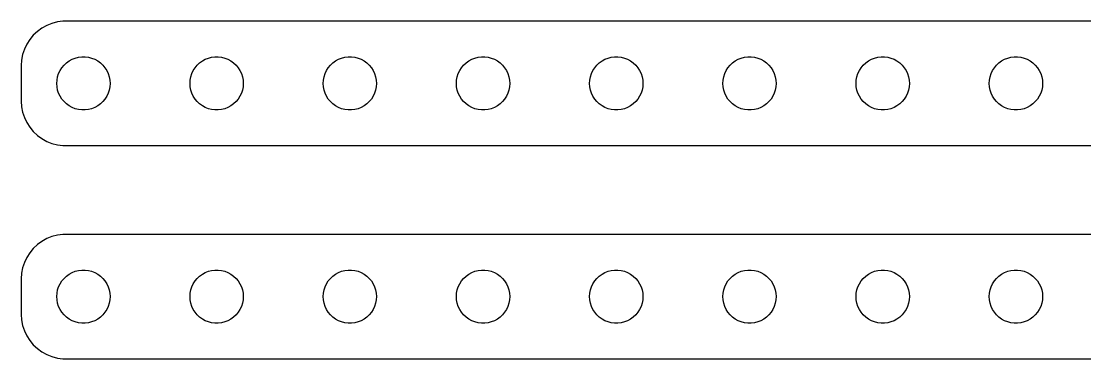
# Model space of a CAD drawing. Header units: metres. Extents: x -247 to 247, y 17 to 55.
# Drawn here: x -247 to -127.2, y 17 to 55 of the extents above; entities that cross this region are included whole.
import ezdxf

# ---------------------------------------------------------------- set-up
doc = ezdxf.new("R2010")
doc.units = ezdxf.units.M

msp = doc.modelspace()

# ---------------------------------------------------------------- linework, layer by layer
for p, q in [((-244.679, 54.2216), (-245.187, 53.8526)), ((-244.129, 54.5241), (-244.679, 54.2216)), ((-243.545, 54.7553), (-244.129, 54.5241)), ((-242.937, 54.9114), (-243.545, 54.7553)), ((-242.314, 54.9901), (-242.937, 54.9114)), ((242.314, 54.9901), (-242.314, 54.9901)), ((-246.045, 52.9389), (-246.382, 52.4088)), ((-245.645, 53.4227), (-246.045, 52.9389)), ((-245.187, 53.8526), (-245.645, 53.4227)), ((-246.649, 51.8406), (-246.843, 51.2434)), ((-246.382, 52.4088), (-246.649, 51.8406)), ((-246.961, 50.6267), (-247, 50)), ((-246.843, 51.2434), (-246.961, 50.6267)), ((-242.187, 50.0536), (-241.912, 50.3115)), ((-241.912, 50.3115), (-241.607, 50.533)), ((-241.607, 50.533), (-241.277, 50.7145)), ((-241.277, 50.7145), (-240.927, 50.8532)), ((-240.927, 50.8532), (-240.562, 50.9469)), ((-240.562, 50.9469), (-240.188, 50.9941)), ((-240.188, 50.9941), (-239.812, 50.9941)), ((-239.812, 50.9941), (-239.438, 50.9469)), ((-239.438, 50.9469), (-239.073, 50.8532)), ((-239.073, 50.8532), (-238.723, 50.7145)), ((-238.723, 50.7145), (-238.393, 50.533)), ((-238.393, 50.533), (-238.088, 50.3115)), ((-238.088, 50.3115), (-237.813, 50.0536)), ((-227.187, 50.0536), (-226.912, 50.3115)), ((-226.912, 50.3115), (-226.607, 50.533)), ((-226.607, 50.533), (-226.277, 50.7145)), ((-226.277, 50.7145), (-225.927, 50.8532)), ((-225.927, 50.8532), (-225.562, 50.9469)), ((-225.562, 50.9469), (-225.188, 50.9941)), ((-225.188, 50.9941), (-224.812, 50.9941)), ((-224.812, 50.9941), (-224.438, 50.9469)), ((-224.438, 50.9469), (-224.073, 50.8532)), ((-224.073, 50.8532), (-223.723, 50.7145)), ((-223.723, 50.7145), (-223.393, 50.533)), ((-223.393, 50.533), (-223.088, 50.3115)), ((-223.088, 50.3115), (-222.813, 50.0536)), ((-212.187, 50.0536), (-211.912, 50.3115)), ((-211.912, 50.3115), (-211.607, 50.533)), ((-211.607, 50.533), (-211.277, 50.7145)), ((-211.277, 50.7145), (-210.927, 50.8532)), ((-210.927, 50.8532), (-210.562, 50.9469)), ((-210.562, 50.9469), (-210.188, 50.9941)), ((-210.188, 50.9941), (-209.812, 50.9941)), ((-209.812, 50.9941), (-209.438, 50.9469)), ((-209.438, 50.9469), (-209.073, 50.8532)), ((-209.073, 50.8532), (-208.723, 50.7145)), ((-208.723, 50.7145), (-208.393, 50.533)), ((-208.393, 50.533), (-208.088, 50.3115)), ((-208.088, 50.3115), (-207.813, 50.0536)), ((-197.187, 50.0536), (-196.912, 50.3115)), ((-196.912, 50.3115), (-196.607, 50.533)), ((-196.607, 50.533), (-196.277, 50.7145)), ((-196.277, 50.7145), (-195.927, 50.8532)), ((-195.927, 50.8532), (-195.562, 50.9469)), ((-195.562, 50.9469), (-195.188, 50.9941)), ((-195.188, 50.9941), (-194.812, 50.9941)), ((-194.812, 50.9941), (-194.438, 50.9469)), ((-194.438, 50.9469), (-194.073, 50.8532)), ((-194.073, 50.8532), (-193.723, 50.7145)), ((-193.723, 50.7145), (-193.393, 50.533)), ((-193.393, 50.533), (-193.088, 50.3115)), ((-193.088, 50.3115), (-192.813, 50.0536)), ((-182.187, 50.0536), (-181.912, 50.3115)), ((-181.912, 50.3115), (-181.607, 50.533)), ((-181.607, 50.533), (-181.277, 50.7145)), ((-181.277, 50.7145), (-180.927, 50.8532)), ((-180.927, 50.8532), (-180.562, 50.9469)), ((-180.562, 50.9469), (-180.188, 50.9941)), ((-180.188, 50.9941), (-179.812, 50.9941)), ((-179.812, 50.9941), (-179.438, 50.9469)), ((-179.438, 50.9469), (-179.073, 50.8532)), ((-179.073, 50.8532), (-178.723, 50.7145)), ((-178.723, 50.7145), (-178.393, 50.533)), ((-178.393, 50.533), (-178.088, 50.3115)), ((-178.088, 50.3115), (-177.813, 50.0536)), ((-167.187, 50.0536), (-166.912, 50.3115)), ((-166.912, 50.3115), (-166.607, 50.533)), ((-166.607, 50.533), (-166.277, 50.7145)), ((-166.277, 50.7145), (-165.927, 50.8532)), ((-165.927, 50.8532), (-165.562, 50.9469)), ((-165.562, 50.9469), (-165.188, 50.9941)), ((-165.188, 50.9941), (-164.812, 50.9941)), ((-164.812, 50.9941), (-164.438, 50.9469)), ((-164.438, 50.9469), (-164.073, 50.8532)), ((-164.073, 50.8532), (-163.723, 50.7145)), ((-163.723, 50.7145), (-163.393, 50.533)), ((-163.393, 50.533), (-163.088, 50.3115)), ((-163.088, 50.3115), (-162.813, 50.0536)), ((-152.187, 50.0536), (-151.912, 50.3115)), ((-151.912, 50.3115), (-151.607, 50.533)), ((-151.607, 50.533), (-151.277, 50.7145)), ((-151.277, 50.7145), (-150.927, 50.8532)), ((-150.927, 50.8532), (-150.562, 50.9469)), ((-150.562, 50.9469), (-150.188, 50.9941)), ((-150.188, 50.9941), (-149.812, 50.9941)), ((-149.812, 50.9941), (-149.438, 50.9469)), ((-149.438, 50.9469), (-149.073, 50.8532)), ((-149.073, 50.8532), (-148.723, 50.7145)), ((-148.723, 50.7145), (-148.393, 50.533)), ((-148.393, 50.533), (-148.088, 50.3115)), ((-148.088, 50.3115), (-147.813, 50.0536)), ((-137.187, 50.0536), (-136.912, 50.3115)), ((-136.912, 50.3115), (-136.607, 50.533)), ((-136.607, 50.533), (-136.277, 50.7145)), ((-136.277, 50.7145), (-135.927, 50.8532)), ((-135.927, 50.8532), (-135.562, 50.9469)), ((-135.562, 50.9469), (-135.188, 50.9941)), ((-135.188, 50.9941), (-134.812, 50.9941)), ((-134.812, 50.9941), (-134.438, 50.9469)), ((-134.438, 50.9469), (-134.073, 50.8532)), ((-134.073, 50.8532), (-133.723, 50.7145)), ((-133.723, 50.7145), (-133.393, 50.533)), ((-133.393, 50.533), (-133.088, 50.3115)), ((-133.088, 50.3115), (-132.813, 50.0536)), ((-247, 50), (-247, 46)), ((-242.906, 48.7461), (-242.789, 49.1044)), ((-242.789, 49.1044), (-242.629, 49.4453)), ((-242.629, 49.4453), (-242.427, 49.7634)), ((-242.427, 49.7634), (-242.187, 50.0536)), ((-237.813, 50.0536), (-237.573, 49.7634)), ((-237.573, 49.7634), (-237.371, 49.4453)), ((-237.371, 49.4453), (-237.211, 49.1044)), ((-237.211, 49.1044), (-237.094, 48.7461)), ((-227.906, 48.7461), (-227.789, 49.1044)), ((-227.789, 49.1044), (-227.629, 49.4453)), ((-227.629, 49.4453), (-227.427, 49.7634)), ((-227.427, 49.7634), (-227.187, 50.0536)), ((-222.813, 50.0536), (-222.573, 49.7634)), ((-222.573, 49.7634), (-222.371, 49.4453)), ((-222.371, 49.4453), (-222.211, 49.1044)), ((-222.211, 49.1044), (-222.094, 48.7461)), ((-212.906, 48.7461), (-212.789, 49.1044)), ((-212.789, 49.1044), (-212.629, 49.4453)), ((-212.629, 49.4453), (-212.427, 49.7634)), ((-212.427, 49.7634), (-212.187, 50.0536)), ((-207.813, 50.0536), (-207.573, 49.7634)), ((-207.573, 49.7634), (-207.371, 49.4453)), ((-207.371, 49.4453), (-207.211, 49.1044)), ((-207.211, 49.1044), (-207.094, 48.7461)), ((-197.906, 48.7461), (-197.789, 49.1044)), ((-197.789, 49.1044), (-197.629, 49.4453)), ((-197.629, 49.4453), (-197.427, 49.7634)), ((-197.427, 49.7634), (-197.187, 50.0536)), ((-192.813, 50.0536), (-192.573, 49.7634)), ((-192.573, 49.7634), (-192.371, 49.4453)), ((-192.371, 49.4453), (-192.211, 49.1044)), ((-192.211, 49.1044), (-192.094, 48.7461)), ((-182.906, 48.7461), (-182.789, 49.1044)), ((-182.789, 49.1044), (-182.629, 49.4453)), ((-182.629, 49.4453), (-182.427, 49.7634)), ((-182.427, 49.7634), (-182.187, 50.0536)), ((-177.813, 50.0536), (-177.573, 49.7634)), ((-177.573, 49.7634), (-177.371, 49.4453)), ((-177.371, 49.4453), (-177.211, 49.1044)), ((-177.211, 49.1044), (-177.094, 48.7461)), ((-167.906, 48.7461), (-167.789, 49.1044)), ((-167.789, 49.1044), (-167.629, 49.4453)), ((-167.629, 49.4453), (-167.427, 49.7634)), ((-167.427, 49.7634), (-167.187, 50.0536)), ((-162.813, 50.0536), (-162.573, 49.7634)), ((-162.573, 49.7634), (-162.371, 49.4453)), ((-162.371, 49.4453), (-162.211, 49.1044)), ((-162.211, 49.1044), (-162.094, 48.7461)), ((-152.906, 48.7461), (-152.789, 49.1044)), ((-152.789, 49.1044), (-152.629, 49.4453)), ((-152.629, 49.4453), (-152.427, 49.7634)), ((-152.427, 49.7634), (-152.187, 50.0536)), ((-147.813, 50.0536), (-147.573, 49.7634)), ((-147.573, 49.7634), (-147.371, 49.4453)), ((-147.371, 49.4453), (-147.211, 49.1044)), ((-147.211, 49.1044), (-147.094, 48.7461)), ((-137.906, 48.7461), (-137.789, 49.1044)), ((-137.789, 49.1044), (-137.629, 49.4453)), ((-137.629, 49.4453), (-137.427, 49.7634)), ((-137.427, 49.7634), (-137.187, 50.0536)), ((-132.813, 50.0536), (-132.573, 49.7634)), ((-132.573, 49.7634), (-132.371, 49.4453)), ((-132.371, 49.4453), (-132.211, 49.1044)), ((-132.211, 49.1044), (-132.094, 48.7461)), ((-243, 48), (-242.976, 48.376)), ((-242.976, 47.624), (-243, 48)), ((-242.976, 48.376), (-242.906, 48.7461)), ((-237.094, 48.7461), (-237.024, 48.376)), ((-237.024, 48.376), (-237, 48)), ((-237, 48), (-237.024, 47.624)), ((-228, 48), (-227.976, 48.376)), ((-227.976, 47.624), (-228, 48)), ((-227.976, 48.376), (-227.906, 48.7461)), ((-222.094, 48.7461), (-222.024, 48.376)), ((-222.024, 48.376), (-222, 48)), ((-222, 48), (-222.024, 47.624)), ((-213, 48), (-212.976, 48.376)), ((-212.976, 47.624), (-213, 48)), ((-212.976, 48.376), (-212.906, 48.7461)), ((-207.094, 48.7461), (-207.024, 48.376)), ((-207.024, 48.376), (-207, 48)), ((-207, 48), (-207.024, 47.624)), ((-198, 48), (-197.976, 48.376)), ((-197.976, 47.624), (-198, 48)), ((-197.976, 48.376), (-197.906, 48.7461)), ((-192.094, 48.7461), (-192.024, 48.376)), ((-192.024, 48.376), (-192, 48)), ((-192, 48), (-192.024, 47.624)), ((-183, 48), (-182.976, 48.376)), ((-182.976, 47.624), (-183, 48)), ((-182.976, 48.376), (-182.906, 48.7461)), ((-177.094, 48.7461), (-177.024, 48.376)), ((-177.024, 48.376), (-177, 48)), ((-177, 48), (-177.024, 47.624)), ((-168, 48), (-167.976, 48.376)), ((-167.976, 47.624), (-168, 48)), ((-167.976, 48.376), (-167.906, 48.7461)), ((-162.094, 48.7461), (-162.024, 48.376)), ((-162.024, 48.376), (-162, 48)), ((-162, 48), (-162.024, 47.624)), ((-153, 48), (-152.976, 48.376)), ((-152.976, 47.624), (-153, 48)), ((-152.976, 48.376), (-152.906, 48.7461)), ((-147.094, 48.7461), (-147.024, 48.376)), ((-147.024, 48.376), (-147, 48)), ((-147, 48), (-147.024, 47.624)), ((-138, 48), (-137.976, 48.376)), ((-137.976, 47.624), (-138, 48)), ((-137.976, 48.376), (-137.906, 48.7461)), ((-132.094, 48.7461), (-132.024, 48.376)), ((-132.024, 48.376), (-132, 48)), ((-132, 48), (-132.024, 47.624)), ((-242.906, 47.2539), (-242.976, 47.624)), ((-242.789, 46.8956), (-242.906, 47.2539)), ((-242.629, 46.5547), (-242.789, 46.8956)), ((-237.211, 46.8956), (-237.371, 46.5547)), ((-237.094, 47.2539), (-237.211, 46.8956)), ((-237.024, 47.624), (-237.094, 47.2539)), ((-227.906, 47.2539), (-227.976, 47.624)), ((-227.789, 46.8956), (-227.906, 47.2539)), ((-227.629, 46.5547), (-227.789, 46.8956)), ((-222.211, 46.8956), (-222.371, 46.5547)), ((-222.094, 47.2539), (-222.211, 46.8956)), ((-222.024, 47.624), (-222.094, 47.2539)), ((-212.906, 47.2539), (-212.976, 47.624)), ((-212.789, 46.8956), (-212.906, 47.2539)), ((-212.629, 46.5547), (-212.789, 46.8956)), ((-207.211, 46.8956), (-207.371, 46.5547)), ((-207.094, 47.2539), (-207.211, 46.8956)), ((-207.024, 47.624), (-207.094, 47.2539)), ((-197.906, 47.2539), (-197.976, 47.624)), ((-197.789, 46.8956), (-197.906, 47.2539)), ((-197.629, 46.5547), (-197.789, 46.8956)), ((-192.211, 46.8956), (-192.371, 46.5547)), ((-192.094, 47.2539), (-192.211, 46.8956)), ((-192.024, 47.624), (-192.094, 47.2539)), ((-182.906, 47.2539), (-182.976, 47.624)), ((-182.789, 46.8956), (-182.906, 47.2539)), ((-182.629, 46.5547), (-182.789, 46.8956)), ((-177.211, 46.8956), (-177.371, 46.5547)), ((-177.094, 47.2539), (-177.211, 46.8956)), ((-177.024, 47.624), (-177.094, 47.2539)), ((-167.906, 47.2539), (-167.976, 47.624)), ((-167.789, 46.8956), (-167.906, 47.2539)), ((-167.629, 46.5547), (-167.789, 46.8956)), ((-162.211, 46.8956), (-162.371, 46.5547)), ((-162.094, 47.2539), (-162.211, 46.8956)), ((-162.024, 47.624), (-162.094, 47.2539)), ((-152.906, 47.2539), (-152.976, 47.624)), ((-152.789, 46.8956), (-152.906, 47.2539)), ((-152.629, 46.5547), (-152.789, 46.8956)), ((-147.211, 46.8956), (-147.371, 46.5547)), ((-147.094, 47.2539), (-147.211, 46.8956)), ((-147.024, 47.624), (-147.094, 47.2539)), ((-137.906, 47.2539), (-137.976, 47.624)), ((-137.789, 46.8956), (-137.906, 47.2539)), ((-137.629, 46.5547), (-137.789, 46.8956)), ((-132.211, 46.8956), (-132.371, 46.5547)), ((-132.094, 47.2539), (-132.211, 46.8956)), ((-132.024, 47.624), (-132.094, 47.2539)), ((-247, 46), (-246.961, 45.3733)), ((-242.427, 46.2366), (-242.629, 46.5547)), ((-242.187, 45.9464), (-242.427, 46.2366)), ((-241.912, 45.6885), (-242.187, 45.9464)), ((-241.607, 45.467), (-241.912, 45.6885)), ((-238.088, 45.6885), (-238.393, 45.467)), ((-237.813, 45.9464), (-238.088, 45.6885)), ((-237.573, 46.2366), (-237.813, 45.9464)), ((-237.371, 46.5547), (-237.573, 46.2366)), ((-227.427, 46.2366), (-227.629, 46.5547)), ((-227.187, 45.9464), (-227.427, 46.2366)), ((-226.912, 45.6885), (-227.187, 45.9464)), ((-226.607, 45.467), (-226.912, 45.6885)), ((-223.088, 45.6885), (-223.393, 45.467)), ((-222.813, 45.9464), (-223.088, 45.6885)), ((-222.573, 46.2366), (-222.813, 45.9464)), ((-222.371, 46.5547), (-222.573, 46.2366)), ((-212.427, 46.2366), (-212.629, 46.5547)), ((-212.187, 45.9464), (-212.427, 46.2366)), ((-211.912, 45.6885), (-212.187, 45.9464)), ((-211.607, 45.467), (-211.912, 45.6885)), ((-208.088, 45.6885), (-208.393, 45.467)), ((-207.813, 45.9464), (-208.088, 45.6885)), ((-207.573, 46.2366), (-207.813, 45.9464)), ((-207.371, 46.5547), (-207.573, 46.2366)), ((-197.427, 46.2366), (-197.629, 46.5547)), ((-197.187, 45.9464), (-197.427, 46.2366)), ((-196.912, 45.6885), (-197.187, 45.9464)), ((-196.607, 45.467), (-196.912, 45.6885)), ((-193.088, 45.6885), (-193.393, 45.467)), ((-192.813, 45.9464), (-193.088, 45.6885)), ((-192.573, 46.2366), (-192.813, 45.9464)), ((-192.371, 46.5547), (-192.573, 46.2366)), ((-182.427, 46.2366), (-182.629, 46.5547)), ((-182.187, 45.9464), (-182.427, 46.2366)), ((-181.912, 45.6885), (-182.187, 45.9464)), ((-181.607, 45.467), (-181.912, 45.6885)), ((-178.088, 45.6885), (-178.393, 45.467)), ((-177.813, 45.9464), (-178.088, 45.6885)), ((-177.573, 46.2366), (-177.813, 45.9464)), ((-177.371, 46.5547), (-177.573, 46.2366)), ((-167.427, 46.2366), (-167.629, 46.5547)), ((-167.187, 45.9464), (-167.427, 46.2366)), ((-166.912, 45.6885), (-167.187, 45.9464)), ((-166.607, 45.467), (-166.912, 45.6885)), ((-163.088, 45.6885), (-163.393, 45.467)), ((-162.813, 45.9464), (-163.088, 45.6885)), ((-162.573, 46.2366), (-162.813, 45.9464)), ((-162.371, 46.5547), (-162.573, 46.2366)), ((-152.427, 46.2366), (-152.629, 46.5547)), ((-152.187, 45.9464), (-152.427, 46.2366)), ((-151.912, 45.6885), (-152.187, 45.9464)), ((-151.607, 45.467), (-151.912, 45.6885)), ((-148.088, 45.6885), (-148.393, 45.467)), ((-147.813, 45.9464), (-148.088, 45.6885)), ((-147.573, 46.2366), (-147.813, 45.9464)), ((-147.371, 46.5547), (-147.573, 46.2366)), ((-137.427, 46.2366), (-137.629, 46.5547)), ((-137.187, 45.9464), (-137.427, 46.2366)), ((-136.912, 45.6885), (-137.187, 45.9464)), ((-136.607, 45.467), (-136.912, 45.6885)), ((-133.088, 45.6885), (-133.393, 45.467)), ((-132.813, 45.9464), (-133.088, 45.6885)), ((-132.573, 46.2366), (-132.813, 45.9464)), ((-132.371, 46.5547), (-132.573, 46.2366)), ((-246.961, 45.3733), (-246.843, 44.7566)), ((-246.843, 44.7566), (-246.649, 44.1594)), ((-241.277, 45.2855), (-241.607, 45.467)), ((-240.927, 45.1468), (-241.277, 45.2855)), ((-240.562, 45.0531), (-240.927, 45.1468)), ((-240.188, 45.0059), (-240.562, 45.0531)), ((-239.812, 45.0059), (-240.188, 45.0059)), ((-239.438, 45.0531), (-239.812, 45.0059)), ((-239.073, 45.1468), (-239.438, 45.0531)), ((-238.723, 45.2855), (-239.073, 45.1468)), ((-238.393, 45.467), (-238.723, 45.2855)), ((-226.277, 45.2855), (-226.607, 45.467)), ((-225.927, 45.1468), (-226.277, 45.2855)), ((-225.562, 45.0531), (-225.927, 45.1468)), ((-225.188, 45.0059), (-225.562, 45.0531)), ((-224.812, 45.0059), (-225.188, 45.0059)), ((-224.438, 45.0531), (-224.812, 45.0059)), ((-224.073, 45.1468), (-224.438, 45.0531)), ((-223.723, 45.2855), (-224.073, 45.1468)), ((-223.393, 45.467), (-223.723, 45.2855)), ((-211.277, 45.2855), (-211.607, 45.467)), ((-210.927, 45.1468), (-211.277, 45.2855)), ((-210.562, 45.0531), (-210.927, 45.1468)), ((-210.188, 45.0059), (-210.562, 45.0531)), ((-209.812, 45.0059), (-210.188, 45.0059)), ((-209.438, 45.0531), (-209.812, 45.0059)), ((-209.073, 45.1468), (-209.438, 45.0531)), ((-208.723, 45.2855), (-209.073, 45.1468)), ((-208.393, 45.467), (-208.723, 45.2855)), ((-196.277, 45.2855), (-196.607, 45.467)), ((-195.927, 45.1468), (-196.277, 45.2855)), ((-195.562, 45.0531), (-195.927, 45.1468)), ((-195.188, 45.0059), (-195.562, 45.0531)), ((-194.812, 45.0059), (-195.188, 45.0059)), ((-194.438, 45.0531), (-194.812, 45.0059)), ((-194.073, 45.1468), (-194.438, 45.0531)), ((-193.723, 45.2855), (-194.073, 45.1468)), ((-193.393, 45.467), (-193.723, 45.2855)), ((-181.277, 45.2855), (-181.607, 45.467)), ((-180.927, 45.1468), (-181.277, 45.2855)), ((-180.562, 45.0531), (-180.927, 45.1468)), ((-180.188, 45.0059), (-180.562, 45.0531)), ((-179.812, 45.0059), (-180.188, 45.0059)), ((-179.438, 45.0531), (-179.812, 45.0059)), ((-179.073, 45.1468), (-179.438, 45.0531)), ((-178.723, 45.2855), (-179.073, 45.1468)), ((-178.393, 45.467), (-178.723, 45.2855)), ((-166.277, 45.2855), (-166.607, 45.467)), ((-165.927, 45.1468), (-166.277, 45.2855)), ((-165.562, 45.0531), (-165.927, 45.1468)), ((-165.188, 45.0059), (-165.562, 45.0531)), ((-164.812, 45.0059), (-165.188, 45.0059)), ((-164.438, 45.0531), (-164.812, 45.0059)), ((-164.073, 45.1468), (-164.438, 45.0531)), ((-163.723, 45.2855), (-164.073, 45.1468)), ((-163.393, 45.467), (-163.723, 45.2855)), ((-151.277, 45.2855), (-151.607, 45.467)), ((-150.927, 45.1468), (-151.277, 45.2855)), ((-150.562, 45.0531), (-150.927, 45.1468)), ((-150.188, 45.0059), (-150.562, 45.0531)), ((-149.812, 45.0059), (-150.188, 45.0059)), ((-149.438, 45.0531), (-149.812, 45.0059)), ((-149.073, 45.1468), (-149.438, 45.0531)), ((-148.723, 45.2855), (-149.073, 45.1468)), ((-148.393, 45.467), (-148.723, 45.2855)), ((-136.277, 45.2855), (-136.607, 45.467)), ((-135.927, 45.1468), (-136.277, 45.2855)), ((-135.562, 45.0531), (-135.927, 45.1468)), ((-135.188, 45.0059), (-135.562, 45.0531)), ((-134.812, 45.0059), (-135.188, 45.0059)), ((-134.438, 45.0531), (-134.812, 45.0059)), ((-134.073, 45.1468), (-134.438, 45.0531)), ((-133.723, 45.2855), (-134.073, 45.1468)), ((-133.393, 45.467), (-133.723, 45.2855)), ((-246.649, 44.1594), (-246.382, 43.5912)), ((-246.382, 43.5912), (-246.045, 43.0611)), ((-246.045, 43.0611), (-245.645, 42.5773)), ((-245.645, 42.5773), (-245.187, 42.1474)), ((-245.187, 42.1474), (-244.679, 41.7784)), ((-244.679, 41.7784), (-244.129, 41.4759)), ((-244.129, 41.4759), (-243.545, 41.2447)), ((-243.545, 41.2447), (-242.937, 41.0886)), ((-242.937, 41.0886), (-242.314, 41.0099)), ((-242.314, 41.0099), (242.314, 41.0099)), ((-244.679, 30.2216), (-245.187, 29.8526)), ((-244.129, 30.5241), (-244.679, 30.2216)), ((-243.545, 30.7553), (-244.129, 30.5241)), ((-242.937, 30.9114), (-243.545, 30.7553)), ((-242.314, 30.9901), (-242.937, 30.9114)), ((242.314, 30.9901), (-242.314, 30.9901)), ((-246.045, 28.9389), (-246.382, 28.4088)), ((-245.645, 29.4227), (-246.045, 28.9389)), ((-245.187, 29.8526), (-245.645, 29.4227)), ((-246.649, 27.8406), (-246.843, 27.2434)), ((-246.382, 28.4088), (-246.649, 27.8406)), ((-246.961, 26.6267), (-247, 26)), ((-246.843, 27.2434), (-246.961, 26.6267)), ((-241.912, 26.3115), (-241.607, 26.533)), ((-241.607, 26.533), (-241.277, 26.7145)), ((-241.277, 26.7145), (-240.927, 26.8532)), ((-240.927, 26.8532), (-240.562, 26.9469)), ((-240.562, 26.9469), (-240.188, 26.9941)), ((-240.188, 26.9941), (-239.812, 26.9941)), ((-239.812, 26.9941), (-239.438, 26.9469)), ((-239.438, 26.9469), (-239.073, 26.8532)), ((-239.073, 26.8532), (-238.723, 26.7145)), ((-238.723, 26.7145), (-238.393, 26.533)), ((-238.393, 26.533), (-238.088, 26.3115)), ((-226.912, 26.3115), (-226.607, 26.533)), ((-226.607, 26.533), (-226.277, 26.7145)), ((-226.277, 26.7145), (-225.927, 26.8532)), ((-225.927, 26.8532), (-225.562, 26.9469)), ((-225.562, 26.9469), (-225.188, 26.9941)), ((-225.188, 26.9941), (-224.812, 26.9941)), ((-224.812, 26.9941), (-224.438, 26.9469)), ((-224.438, 26.9469), (-224.073, 26.8532)), ((-224.073, 26.8532), (-223.723, 26.7145)), ((-223.723, 26.7145), (-223.393, 26.533)), ((-223.393, 26.533), (-223.088, 26.3115)), ((-211.912, 26.3115), (-211.607, 26.533)), ((-211.607, 26.533), (-211.277, 26.7145)), ((-211.277, 26.7145), (-210.927, 26.8532)), ((-210.927, 26.8532), (-210.562, 26.9469)), ((-210.562, 26.9469), (-210.188, 26.9941)), ((-210.188, 26.9941), (-209.812, 26.9941)), ((-209.812, 26.9941), (-209.438, 26.9469)), ((-209.438, 26.9469), (-209.073, 26.8532)), ((-209.073, 26.8532), (-208.723, 26.7145)), ((-208.723, 26.7145), (-208.393, 26.533)), ((-208.393, 26.533), (-208.088, 26.3115)), ((-196.912, 26.3115), (-196.607, 26.533)), ((-196.607, 26.533), (-196.277, 26.7145)), ((-196.277, 26.7145), (-195.927, 26.8532)), ((-195.927, 26.8532), (-195.562, 26.9469)), ((-195.562, 26.9469), (-195.188, 26.9941)), ((-195.188, 26.9941), (-194.812, 26.9941)), ((-194.812, 26.9941), (-194.438, 26.9469)), ((-194.438, 26.9469), (-194.073, 26.8532)), ((-194.073, 26.8532), (-193.723, 26.7145)), ((-193.723, 26.7145), (-193.393, 26.533)), ((-193.393, 26.533), (-193.088, 26.3115)), ((-181.912, 26.3115), (-181.607, 26.533)), ((-181.607, 26.533), (-181.277, 26.7145)), ((-181.277, 26.7145), (-180.927, 26.8532)), ((-180.927, 26.8532), (-180.562, 26.9469)), ((-180.562, 26.9469), (-180.188, 26.9941)), ((-180.188, 26.9941), (-179.812, 26.9941)), ((-179.812, 26.9941), (-179.438, 26.9469)), ((-179.438, 26.9469), (-179.073, 26.8532)), ((-179.073, 26.8532), (-178.723, 26.7145)), ((-178.723, 26.7145), (-178.393, 26.533)), ((-178.393, 26.533), (-178.088, 26.3115)), ((-166.912, 26.3115), (-166.607, 26.533)), ((-166.607, 26.533), (-166.277, 26.7145)), ((-166.277, 26.7145), (-165.927, 26.8532)), ((-165.927, 26.8532), (-165.562, 26.9469)), ((-165.562, 26.9469), (-165.188, 26.9941)), ((-165.188, 26.9941), (-164.812, 26.9941)), ((-164.812, 26.9941), (-164.438, 26.9469)), ((-164.438, 26.9469), (-164.073, 26.8532)), ((-164.073, 26.8532), (-163.723, 26.7145)), ((-163.723, 26.7145), (-163.393, 26.533)), ((-163.393, 26.533), (-163.088, 26.3115)), ((-151.912, 26.3115), (-151.607, 26.533)), ((-151.607, 26.533), (-151.277, 26.7145)), ((-151.277, 26.7145), (-150.927, 26.8532)), ((-150.927, 26.8532), (-150.562, 26.9469)), ((-150.562, 26.9469), (-150.188, 26.9941)), ((-150.188, 26.9941), (-149.812, 26.9941)), ((-149.812, 26.9941), (-149.438, 26.9469)), ((-149.438, 26.9469), (-149.073, 26.8532)), ((-149.073, 26.8532), (-148.723, 26.7145)), ((-148.723, 26.7145), (-148.393, 26.533)), ((-148.393, 26.533), (-148.088, 26.3115)), ((-136.912, 26.3115), (-136.607, 26.533)), ((-136.607, 26.533), (-136.277, 26.7145)), ((-136.277, 26.7145), (-135.927, 26.8532)), ((-135.927, 26.8532), (-135.562, 26.9469)), ((-135.562, 26.9469), (-135.188, 26.9941)), ((-135.188, 26.9941), (-134.812, 26.9941)), ((-134.812, 26.9941), (-134.438, 26.9469)), ((-134.438, 26.9469), (-134.073, 26.8532)), ((-134.073, 26.8532), (-133.723, 26.7145)), ((-133.723, 26.7145), (-133.393, 26.533)), ((-133.393, 26.533), (-133.088, 26.3115)), ((-247, 26), (-247, 22)), ((-242.789, 25.1044), (-242.629, 25.4453)), ((-242.629, 25.4453), (-242.427, 25.7634)), ((-242.427, 25.7634), (-242.187, 26.0536)), ((-242.187, 26.0536), (-241.912, 26.3115)), ((-238.088, 26.3115), (-237.813, 26.0536)), ((-237.813, 26.0536), (-237.573, 25.7634)), ((-237.573, 25.7634), (-237.371, 25.4453)), ((-237.371, 25.4453), (-237.211, 25.1044)), ((-227.789, 25.1044), (-227.629, 25.4453)), ((-227.629, 25.4453), (-227.427, 25.7634)), ((-227.427, 25.7634), (-227.187, 26.0536)), ((-227.187, 26.0536), (-226.912, 26.3115)), ((-223.088, 26.3115), (-222.813, 26.0536)), ((-222.813, 26.0536), (-222.573, 25.7634)), ((-222.573, 25.7634), (-222.371, 25.4453)), ((-222.371, 25.4453), (-222.211, 25.1044)), ((-212.789, 25.1044), (-212.629, 25.4453)), ((-212.629, 25.4453), (-212.427, 25.7634)), ((-212.427, 25.7634), (-212.187, 26.0536)), ((-212.187, 26.0536), (-211.912, 26.3115)), ((-208.088, 26.3115), (-207.813, 26.0536)), ((-207.813, 26.0536), (-207.573, 25.7634)), ((-207.573, 25.7634), (-207.371, 25.4453)), ((-207.371, 25.4453), (-207.211, 25.1044)), ((-197.789, 25.1044), (-197.629, 25.4453)), ((-197.629, 25.4453), (-197.427, 25.7634)), ((-197.427, 25.7634), (-197.187, 26.0536)), ((-197.187, 26.0536), (-196.912, 26.3115)), ((-193.088, 26.3115), (-192.813, 26.0536)), ((-192.813, 26.0536), (-192.573, 25.7634)), ((-192.573, 25.7634), (-192.371, 25.4453)), ((-192.371, 25.4453), (-192.211, 25.1044)), ((-182.789, 25.1044), (-182.629, 25.4453)), ((-182.629, 25.4453), (-182.427, 25.7634)), ((-182.427, 25.7634), (-182.187, 26.0536)), ((-182.187, 26.0536), (-181.912, 26.3115)), ((-178.088, 26.3115), (-177.813, 26.0536)), ((-177.813, 26.0536), (-177.573, 25.7634)), ((-177.573, 25.7634), (-177.371, 25.4453)), ((-177.371, 25.4453), (-177.211, 25.1044)), ((-167.789, 25.1044), (-167.629, 25.4453)), ((-167.629, 25.4453), (-167.427, 25.7634)), ((-167.427, 25.7634), (-167.187, 26.0536)), ((-167.187, 26.0536), (-166.912, 26.3115)), ((-163.088, 26.3115), (-162.813, 26.0536)), ((-162.813, 26.0536), (-162.573, 25.7634)), ((-162.573, 25.7634), (-162.371, 25.4453)), ((-162.371, 25.4453), (-162.211, 25.1044)), ((-152.789, 25.1044), (-152.629, 25.4453)), ((-152.629, 25.4453), (-152.427, 25.7634)), ((-152.427, 25.7634), (-152.187, 26.0536)), ((-152.187, 26.0536), (-151.912, 26.3115)), ((-148.088, 26.3115), (-147.813, 26.0536)), ((-147.813, 26.0536), (-147.573, 25.7634)), ((-147.573, 25.7634), (-147.371, 25.4453)), ((-147.371, 25.4453), (-147.211, 25.1044)), ((-137.789, 25.1044), (-137.629, 25.4453)), ((-137.629, 25.4453), (-137.427, 25.7634)), ((-137.427, 25.7634), (-137.187, 26.0536)), ((-137.187, 26.0536), (-136.912, 26.3115)), ((-133.088, 26.3115), (-132.813, 26.0536)), ((-132.813, 26.0536), (-132.573, 25.7634)), ((-132.573, 25.7634), (-132.371, 25.4453)), ((-132.371, 25.4453), (-132.211, 25.1044)), ((-243, 24), (-242.976, 24.376)), ((-242.976, 23.624), (-243, 24)), ((-242.976, 24.376), (-242.906, 24.7461)), ((-242.906, 24.7461), (-242.789, 25.1044)), ((-237.211, 25.1044), (-237.094, 24.7461)), ((-237.094, 24.7461), (-237.024, 24.376)), ((-237.024, 24.376), (-237, 24)), ((-237, 24), (-237.024, 23.624)), ((-228, 24), (-227.976, 24.376)), ((-227.976, 23.624), (-228, 24)), ((-227.976, 24.376), (-227.906, 24.7461)), ((-227.906, 24.7461), (-227.789, 25.1044)), ((-222.211, 25.1044), (-222.094, 24.7461)), ((-222.094, 24.7461), (-222.024, 24.376)), ((-222.024, 24.376), (-222, 24)), ((-222, 24), (-222.024, 23.624)), ((-213, 24), (-212.976, 24.376)), ((-212.976, 23.624), (-213, 24)), ((-212.976, 24.376), (-212.906, 24.7461)), ((-212.906, 24.7461), (-212.789, 25.1044)), ((-207.211, 25.1044), (-207.094, 24.7461)), ((-207.094, 24.7461), (-207.024, 24.376)), ((-207.024, 24.376), (-207, 24)), ((-207, 24), (-207.024, 23.624)), ((-198, 24), (-197.976, 24.376)), ((-197.976, 23.624), (-198, 24)), ((-197.976, 24.376), (-197.906, 24.7461)), ((-197.906, 24.7461), (-197.789, 25.1044)), ((-192.211, 25.1044), (-192.094, 24.7461)), ((-192.094, 24.7461), (-192.024, 24.376)), ((-192.024, 24.376), (-192, 24)), ((-192, 24), (-192.024, 23.624)), ((-183, 24), (-182.976, 24.376)), ((-182.976, 23.624), (-183, 24)), ((-182.976, 24.376), (-182.906, 24.7461)), ((-182.906, 24.7461), (-182.789, 25.1044)), ((-177.211, 25.1044), (-177.094, 24.7461)), ((-177.094, 24.7461), (-177.024, 24.376)), ((-177.024, 24.376), (-177, 24)), ((-177, 24), (-177.024, 23.624)), ((-168, 24), (-167.976, 24.376)), ((-167.976, 23.624), (-168, 24)), ((-167.976, 24.376), (-167.906, 24.7461)), ((-167.906, 24.7461), (-167.789, 25.1044)), ((-162.211, 25.1044), (-162.094, 24.7461)), ((-162.094, 24.7461), (-162.024, 24.376)), ((-162.024, 24.376), (-162, 24)), ((-162, 24), (-162.024, 23.624)), ((-153, 24), (-152.976, 24.376)), ((-152.976, 23.624), (-153, 24)), ((-152.976, 24.376), (-152.906, 24.7461)), ((-152.906, 24.7461), (-152.789, 25.1044)), ((-147.211, 25.1044), (-147.094, 24.7461)), ((-147.094, 24.7461), (-147.024, 24.376)), ((-147.024, 24.376), (-147, 24)), ((-147, 24), (-147.024, 23.624)), ((-138, 24), (-137.976, 24.376)), ((-137.976, 23.624), (-138, 24)), ((-137.976, 24.376), (-137.906, 24.7461)), ((-137.906, 24.7461), (-137.789, 25.1044)), ((-132.211, 25.1044), (-132.094, 24.7461)), ((-132.094, 24.7461), (-132.024, 24.376)), ((-132.024, 24.376), (-132, 24)), ((-132, 24), (-132.024, 23.624)), ((-242.906, 23.2539), (-242.976, 23.624)), ((-242.789, 22.8956), (-242.906, 23.2539)), ((-242.629, 22.5547), (-242.789, 22.8956)), ((-237.211, 22.8956), (-237.371, 22.5547)), ((-237.094, 23.2539), (-237.211, 22.8956)), ((-237.024, 23.624), (-237.094, 23.2539)), ((-227.906, 23.2539), (-227.976, 23.624)), ((-227.789, 22.8956), (-227.906, 23.2539)), ((-227.629, 22.5547), (-227.789, 22.8956)), ((-222.211, 22.8956), (-222.371, 22.5547)), ((-222.094, 23.2539), (-222.211, 22.8956)), ((-222.024, 23.624), (-222.094, 23.2539)), ((-212.906, 23.2539), (-212.976, 23.624)), ((-212.789, 22.8956), (-212.906, 23.2539)), ((-212.629, 22.5547), (-212.789, 22.8956)), ((-207.211, 22.8956), (-207.371, 22.5547)), ((-207.094, 23.2539), (-207.211, 22.8956)), ((-207.024, 23.624), (-207.094, 23.2539)), ((-197.906, 23.2539), (-197.976, 23.624)), ((-197.789, 22.8956), (-197.906, 23.2539)), ((-197.629, 22.5547), (-197.789, 22.8956)), ((-192.211, 22.8956), (-192.371, 22.5547)), ((-192.094, 23.2539), (-192.211, 22.8956)), ((-192.024, 23.624), (-192.094, 23.2539)), ((-182.906, 23.2539), (-182.976, 23.624)), ((-182.789, 22.8956), (-182.906, 23.2539)), ((-182.629, 22.5547), (-182.789, 22.8956)), ((-177.211, 22.8956), (-177.371, 22.5547)), ((-177.094, 23.2539), (-177.211, 22.8956)), ((-177.024, 23.624), (-177.094, 23.2539)), ((-167.906, 23.2539), (-167.976, 23.624)), ((-167.789, 22.8956), (-167.906, 23.2539)), ((-167.629, 22.5547), (-167.789, 22.8956)), ((-162.211, 22.8956), (-162.371, 22.5547)), ((-162.094, 23.2539), (-162.211, 22.8956)), ((-162.024, 23.624), (-162.094, 23.2539)), ((-152.906, 23.2539), (-152.976, 23.624)), ((-152.789, 22.8956), (-152.906, 23.2539)), ((-152.629, 22.5547), (-152.789, 22.8956)), ((-147.211, 22.8956), (-147.371, 22.5547)), ((-147.094, 23.2539), (-147.211, 22.8956)), ((-147.024, 23.624), (-147.094, 23.2539)), ((-137.906, 23.2539), (-137.976, 23.624)), ((-137.789, 22.8956), (-137.906, 23.2539)), ((-137.629, 22.5547), (-137.789, 22.8956)), ((-132.211, 22.8956), (-132.371, 22.5547)), ((-132.094, 23.2539), (-132.211, 22.8956)), ((-132.024, 23.624), (-132.094, 23.2539)), ((-247, 22), (-246.961, 21.3733)), ((-242.427, 22.2366), (-242.629, 22.5547)), ((-242.187, 21.9464), (-242.427, 22.2366)), ((-241.912, 21.6885), (-242.187, 21.9464)), ((-241.607, 21.467), (-241.912, 21.6885)), ((-238.088, 21.6885), (-238.393, 21.467)), ((-237.813, 21.9464), (-238.088, 21.6885)), ((-237.573, 22.2366), (-237.813, 21.9464)), ((-237.371, 22.5547), (-237.573, 22.2366)), ((-227.427, 22.2366), (-227.629, 22.5547)), ((-227.187, 21.9464), (-227.427, 22.2366)), ((-226.912, 21.6885), (-227.187, 21.9464)), ((-226.607, 21.467), (-226.912, 21.6885)), ((-223.088, 21.6885), (-223.393, 21.467)), ((-222.813, 21.9464), (-223.088, 21.6885)), ((-222.573, 22.2366), (-222.813, 21.9464)), ((-222.371, 22.5547), (-222.573, 22.2366)), ((-212.427, 22.2366), (-212.629, 22.5547)), ((-212.187, 21.9464), (-212.427, 22.2366)), ((-211.912, 21.6885), (-212.187, 21.9464)), ((-211.607, 21.467), (-211.912, 21.6885)), ((-208.088, 21.6885), (-208.393, 21.467)), ((-207.813, 21.9464), (-208.088, 21.6885)), ((-207.573, 22.2366), (-207.813, 21.9464)), ((-207.371, 22.5547), (-207.573, 22.2366)), ((-197.427, 22.2366), (-197.629, 22.5547)), ((-197.187, 21.9464), (-197.427, 22.2366)), ((-196.912, 21.6885), (-197.187, 21.9464)), ((-196.607, 21.467), (-196.912, 21.6885)), ((-193.088, 21.6885), (-193.393, 21.467)), ((-192.813, 21.9464), (-193.088, 21.6885)), ((-192.573, 22.2366), (-192.813, 21.9464)), ((-192.371, 22.5547), (-192.573, 22.2366)), ((-182.427, 22.2366), (-182.629, 22.5547)), ((-182.187, 21.9464), (-182.427, 22.2366)), ((-181.912, 21.6885), (-182.187, 21.9464)), ((-181.607, 21.467), (-181.912, 21.6885)), ((-178.088, 21.6885), (-178.393, 21.467)), ((-177.813, 21.9464), (-178.088, 21.6885)), ((-177.573, 22.2366), (-177.813, 21.9464)), ((-177.371, 22.5547), (-177.573, 22.2366)), ((-167.427, 22.2366), (-167.629, 22.5547)), ((-167.187, 21.9464), (-167.427, 22.2366)), ((-166.912, 21.6885), (-167.187, 21.9464)), ((-166.607, 21.467), (-166.912, 21.6885)), ((-163.088, 21.6885), (-163.393, 21.467)), ((-162.813, 21.9464), (-163.088, 21.6885)), ((-162.573, 22.2366), (-162.813, 21.9464)), ((-162.371, 22.5547), (-162.573, 22.2366)), ((-152.427, 22.2366), (-152.629, 22.5547)), ((-152.187, 21.9464), (-152.427, 22.2366)), ((-151.912, 21.6885), (-152.187, 21.9464)), ((-151.607, 21.467), (-151.912, 21.6885)), ((-148.088, 21.6885), (-148.393, 21.467)), ((-147.813, 21.9464), (-148.088, 21.6885)), ((-147.573, 22.2366), (-147.813, 21.9464)), ((-147.371, 22.5547), (-147.573, 22.2366)), ((-137.427, 22.2366), (-137.629, 22.5547)), ((-137.187, 21.9464), (-137.427, 22.2366)), ((-136.912, 21.6885), (-137.187, 21.9464)), ((-136.607, 21.467), (-136.912, 21.6885)), ((-133.088, 21.6885), (-133.393, 21.467)), ((-132.813, 21.9464), (-133.088, 21.6885)), ((-132.573, 22.2366), (-132.813, 21.9464)), ((-132.371, 22.5547), (-132.573, 22.2366)), ((-246.961, 21.3733), (-246.843, 20.7566)), ((-246.843, 20.7566), (-246.649, 20.1594)), ((-241.277, 21.2855), (-241.607, 21.467)), ((-240.927, 21.1468), (-241.277, 21.2855)), ((-240.562, 21.0531), (-240.927, 21.1468)), ((-240.188, 21.0059), (-240.562, 21.0531)), ((-239.812, 21.0059), (-240.188, 21.0059)), ((-239.438, 21.0531), (-239.812, 21.0059)), ((-239.073, 21.1468), (-239.438, 21.0531)), ((-238.723, 21.2855), (-239.073, 21.1468)), ((-238.393, 21.467), (-238.723, 21.2855)), ((-226.277, 21.2855), (-226.607, 21.467)), ((-225.927, 21.1468), (-226.277, 21.2855)), ((-225.562, 21.0531), (-225.927, 21.1468)), ((-225.188, 21.0059), (-225.562, 21.0531)), ((-224.812, 21.0059), (-225.188, 21.0059)), ((-224.438, 21.0531), (-224.812, 21.0059)), ((-224.073, 21.1468), (-224.438, 21.0531)), ((-223.723, 21.2855), (-224.073, 21.1468)), ((-223.393, 21.467), (-223.723, 21.2855)), ((-211.277, 21.2855), (-211.607, 21.467)), ((-210.927, 21.1468), (-211.277, 21.2855)), ((-210.562, 21.0531), (-210.927, 21.1468)), ((-210.188, 21.0059), (-210.562, 21.0531)), ((-209.812, 21.0059), (-210.188, 21.0059)), ((-209.438, 21.0531), (-209.812, 21.0059)), ((-209.073, 21.1468), (-209.438, 21.0531)), ((-208.723, 21.2855), (-209.073, 21.1468)), ((-208.393, 21.467), (-208.723, 21.2855)), ((-196.277, 21.2855), (-196.607, 21.467)), ((-195.927, 21.1468), (-196.277, 21.2855)), ((-195.562, 21.0531), (-195.927, 21.1468)), ((-195.188, 21.0059), (-195.562, 21.0531)), ((-194.812, 21.0059), (-195.188, 21.0059)), ((-194.438, 21.0531), (-194.812, 21.0059)), ((-194.073, 21.1468), (-194.438, 21.0531)), ((-193.723, 21.2855), (-194.073, 21.1468)), ((-193.393, 21.467), (-193.723, 21.2855)), ((-181.277, 21.2855), (-181.607, 21.467)), ((-180.927, 21.1468), (-181.277, 21.2855)), ((-180.562, 21.0531), (-180.927, 21.1468)), ((-180.188, 21.0059), (-180.562, 21.0531)), ((-179.812, 21.0059), (-180.188, 21.0059)), ((-179.438, 21.0531), (-179.812, 21.0059)), ((-179.073, 21.1468), (-179.438, 21.0531)), ((-178.723, 21.2855), (-179.073, 21.1468)), ((-178.393, 21.467), (-178.723, 21.2855)), ((-166.277, 21.2855), (-166.607, 21.467)), ((-165.927, 21.1468), (-166.277, 21.2855)), ((-165.562, 21.0531), (-165.927, 21.1468)), ((-165.188, 21.0059), (-165.562, 21.0531)), ((-164.812, 21.0059), (-165.188, 21.0059)), ((-164.438, 21.0531), (-164.812, 21.0059)), ((-164.073, 21.1468), (-164.438, 21.0531)), ((-163.723, 21.2855), (-164.073, 21.1468)), ((-163.393, 21.467), (-163.723, 21.2855)), ((-151.277, 21.2855), (-151.607, 21.467)), ((-150.927, 21.1468), (-151.277, 21.2855)), ((-150.562, 21.0531), (-150.927, 21.1468)), ((-150.188, 21.0059), (-150.562, 21.0531)), ((-149.812, 21.0059), (-150.188, 21.0059)), ((-149.438, 21.0531), (-149.812, 21.0059)), ((-149.073, 21.1468), (-149.438, 21.0531)), ((-148.723, 21.2855), (-149.073, 21.1468)), ((-148.393, 21.467), (-148.723, 21.2855)), ((-136.277, 21.2855), (-136.607, 21.467)), ((-135.927, 21.1468), (-136.277, 21.2855)), ((-135.562, 21.0531), (-135.927, 21.1468)), ((-135.188, 21.0059), (-135.562, 21.0531)), ((-134.812, 21.0059), (-135.188, 21.0059)), ((-134.438, 21.0531), (-134.812, 21.0059)), ((-134.073, 21.1468), (-134.438, 21.0531)), ((-133.723, 21.2855), (-134.073, 21.1468)), ((-133.393, 21.467), (-133.723, 21.2855)), ((-246.649, 20.1594), (-246.382, 19.5912)), ((-246.382, 19.5912), (-246.045, 19.0611)), ((-246.045, 19.0611), (-245.645, 18.5773)), ((-245.645, 18.5773), (-245.187, 18.1474)), ((-245.187, 18.1474), (-244.679, 17.7784)), ((-244.679, 17.7784), (-244.129, 17.4759)), ((-244.129, 17.4759), (-243.545, 17.2447)), ((-243.545, 17.2447), (-242.937, 17.0886)), ((-242.937, 17.0886), (-242.314, 17.0099)), ((-242.314, 17.0099), (242.314, 17.0099))]:
    msp.add_line(p, q)

doc.saveas('drawing.dxf')
